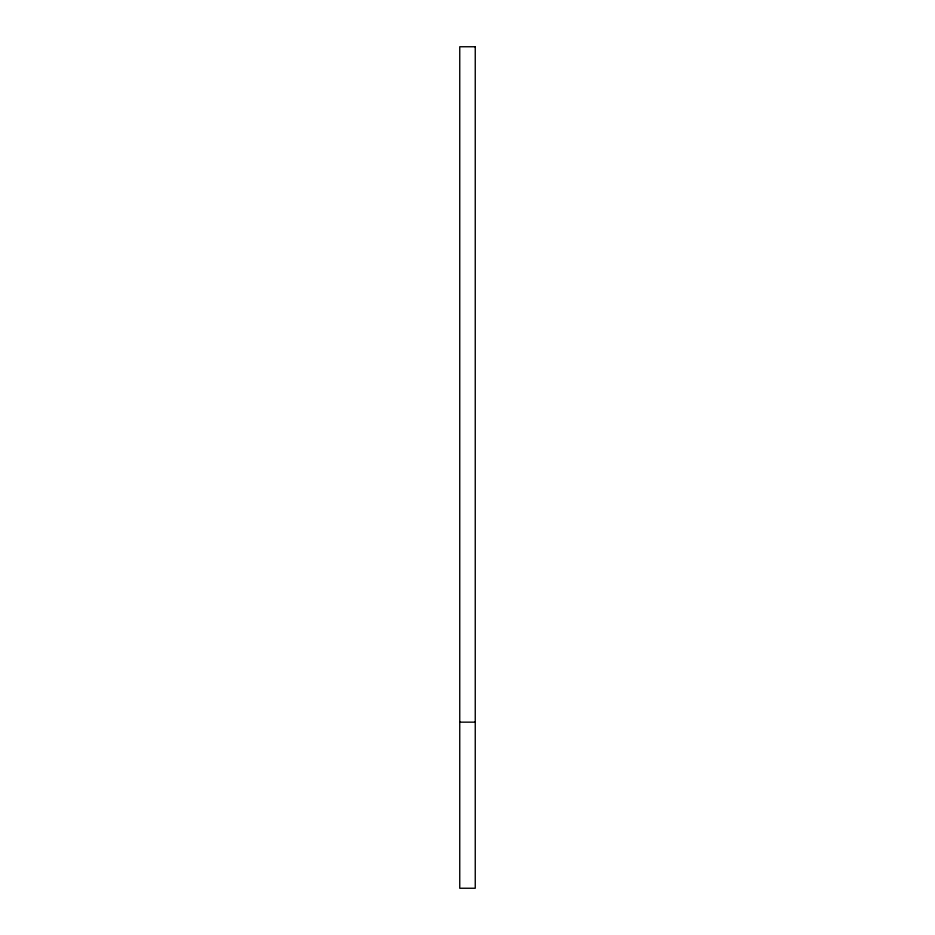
<?xml version="1.0" encoding="UTF-8"?>
<svg xmlns="http://www.w3.org/2000/svg" width="935" height="935" viewBox="0 0 935 935"><rect width="100%" height="100%" fill="white"/><g stroke="black" fill="none" stroke-linecap="round" stroke-linejoin="round"><path stroke-width="1.4" d="M459.751 722.159L475.249 722.159M475.249 46.75L459.751 46.75L459.751 888.25L475.249 888.25L475.249 46.75"/></g></svg>
